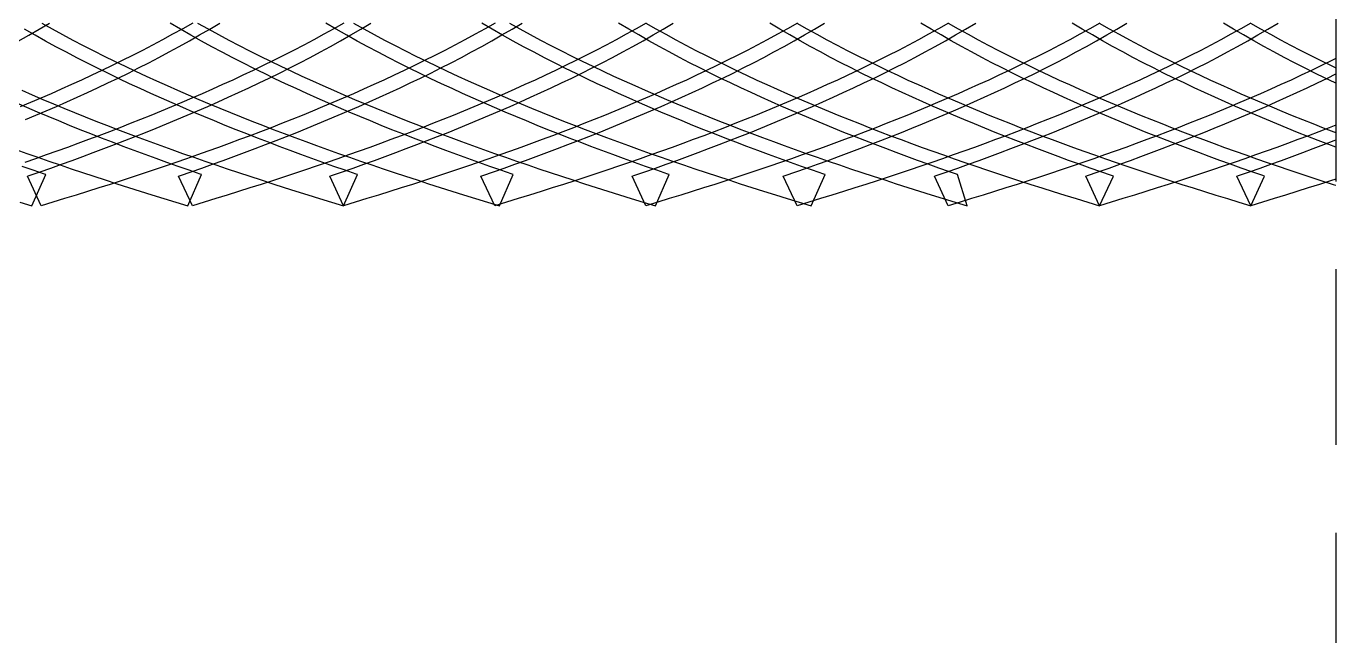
# Model space of a CAD drawing. Header units: metres. Extents: x -2 to 44.3, y -14 to 11.
# Drawn here: x 31.606 to 36.344, y -1.58 to 0.649 of the extents above; entities that cross this region are included whole.
import ezdxf

# ---------------------------------------------------------------- set-up
doc = ezdxf.new("R2010")
doc.units = ezdxf.units.M
doc.header["$LTSCALE"] = 0.05
doc.linetypes.add('DASHED', pattern=[19.05, 12.7, -6.35])
doc.layers.get('0').update_dxf_attribs({"linetype": 'DASHED'})
for name, color, linetype in [('back-layer3', 7, 'Continuous'), ('front-layer2', 7, 'Continuous'), ('front-layer3', 7, 'Continuous')]:
    doc.layers.add(name, color=color, linetype=linetype)

msp = doc.modelspace()

# ---------------------------------------------------------------- linework, layer by layer
msp.add_line((36.344, 9.2951), (36.344, -1.58))
at = {"layer": 'back-layer3', "color": 8}
for points in [[(31.5768, 0.5953), (31.6147, 0.6164), (31.6525, 0.6379), (31.6902, 0.6598)], [(32.208, 0.6605), (32.1718, 0.6399), (32.1355, 0.6197), (32.0991, 0.5999), (32.0627, 0.5805), (32.0262, 0.5615), (31.9896, 0.5428), (31.953, 0.5245), (31.9163, 0.5065), (31.8796, 0.4888), (31.8429, 0.4715), (31.8061, 0.4544), (31.7692, 0.4376), (31.7323, 0.421), (31.6954, 0.4047), (31.6584, 0.3886), (31.6213, 0.3728), (31.5842, 0.3572)], [(32.755, 0.6605), (32.7188, 0.6399), (32.6825, 0.6197), (32.6461, 0.5999), (32.6097, 0.5805), (32.5732, 0.5615), (32.5366, 0.5428), (32.5, 0.5245), (32.4633, 0.5065), (32.4266, 0.4888), (32.3899, 0.4715), (32.3531, 0.4544), (32.3162, 0.4376), (32.2793, 0.421), (32.2424, 0.4047), (32.2054, 0.3886), (32.1683, 0.3728), (32.1312, 0.3572), (32.094, 0.3418), (32.0567, 0.3266), (32.0193, 0.3116), (31.9819, 0.2967), (31.9443, 0.2821), (31.9066, 0.2676), (31.8688, 0.2532), (31.8309, 0.239), (31.7929, 0.2249), (31.7547, 0.211), (31.7163, 0.1972), (31.6778, 0.1835), (31.639, 0.1699), (31.6001, 0.1564)], [(31.6034, 0.3111), (31.6408, 0.3268), (31.6782, 0.3427), (31.7154, 0.3589), (31.7527, 0.3753), (31.7898, 0.392), (31.827, 0.409), (31.8641, 0.4262), (31.9012, 0.4437), (31.9382, 0.4616), (31.9752, 0.4797), (32.0122, 0.4982), (32.0491, 0.5171), (32.086, 0.5363), (32.1228, 0.5559), (32.1596, 0.5759), (32.1963, 0.5963), (32.233, 0.6172), (32.2695, 0.6385), (32.306, 0.6603)], [(33.302, 0.6605), (33.2658, 0.6399), (33.2295, 0.6197), (33.1931, 0.5999), (33.1567, 0.5805), (33.1202, 0.5615), (33.0836, 0.5428), (33.047, 0.5245), (33.0103, 0.5065), (32.9736, 0.4888), (32.9369, 0.4715), (32.9001, 0.4544), (32.8632, 0.4376), (32.8263, 0.421), (32.7894, 0.4047), (32.7524, 0.3886), (32.7153, 0.3728), (32.6782, 0.3572), (32.641, 0.3418), (32.6037, 0.3266), (32.5663, 0.3116), (32.5289, 0.2967), (32.4913, 0.2821), (32.4536, 0.2676), (32.4158, 0.2532), (32.3779, 0.239), (32.3399, 0.2249), (32.3017, 0.211), (32.2633, 0.1972), (32.2248, 0.1835), (32.186, 0.1699), (32.1471, 0.1564), (32.108, 0.143), (32.0687, 0.1297), (32.0291, 0.1165), (31.9893, 0.1033), (31.9492, 0.0902), (31.9089, 0.0772), (31.8682, 0.0642), (31.8273, 0.0513), (31.786, 0.0384), (31.7444, 0.0256), (31.7024, 0.0128), (31.66, 0), (31.61, 0.1069)], [(31.61, 0.1069), (31.6164, 0.1091), (31.6555, 0.1227), (31.6944, 0.1363), (31.7331, 0.1501), (31.7717, 0.164), (31.8101, 0.178), (31.8484, 0.1921), (31.8865, 0.2064), (31.9245, 0.2209), (31.9624, 0.2354), (32.0002, 0.2502), (32.0378, 0.2651), (32.0754, 0.2802), (32.113, 0.2955), (32.1504, 0.3111), (32.1878, 0.3268), (32.2252, 0.3427), (32.2624, 0.3589), (32.2997, 0.3753), (32.3368, 0.392), (32.374, 0.409), (32.4111, 0.4262), (32.4482, 0.4437), (32.4852, 0.4616), (32.5222, 0.4797), (32.5592, 0.4982), (32.5961, 0.5171), (32.633, 0.5363), (32.6698, 0.5559), (32.7066, 0.5759), (32.7433, 0.5963), (32.78, 0.6172), (32.8165, 0.6385), (32.853, 0.6603)], [(33.849, 0.6605), (33.8128, 0.6399), (33.7765, 0.6197), (33.7401, 0.5999), (33.7037, 0.5805), (33.6672, 0.5615), (33.6306, 0.5428), (33.594, 0.5245), (33.5573, 0.5065), (33.5206, 0.4888), (33.4839, 0.4715), (33.4471, 0.4544), (33.4102, 0.4376), (33.3733, 0.421), (33.3364, 0.4047), (33.2994, 0.3886), (33.2623, 0.3728), (33.2252, 0.3572), (33.188, 0.3418), (33.1507, 0.3266), (33.1133, 0.3116), (33.0759, 0.2967), (33.0383, 0.2821), (33.0006, 0.2676), (32.9628, 0.2532), (32.9249, 0.239), (32.8869, 0.2249), (32.8487, 0.211), (32.8103, 0.1972), (32.7718, 0.1835), (32.733, 0.1699), (32.6941, 0.1564), (32.655, 0.143), (32.6157, 0.1297), (32.5761, 0.1165), (32.5363, 0.1033), (32.4962, 0.0902), (32.4559, 0.0772), (32.4152, 0.0642), (32.3743, 0.0513), (32.333, 0.0384), (32.2914, 0.0256), (32.2494, 0.0128), (32.207, 0), (32.157, 0.1069)], [(32.157, 0.1069), (32.1634, 0.1091), (32.2025, 0.1227), (32.2414, 0.1363), (32.2801, 0.1501), (32.3187, 0.164), (32.3571, 0.178), (32.3954, 0.1921), (32.4335, 0.2064), (32.4715, 0.2209), (32.5094, 0.2354), (32.5472, 0.2502), (32.5848, 0.2651), (32.6224, 0.2802), (32.66, 0.2955), (32.6974, 0.3111), (32.7348, 0.3268), (32.7722, 0.3427), (32.8094, 0.3589), (32.8467, 0.3753), (32.8838, 0.392), (32.921, 0.409), (32.9581, 0.4262), (32.9952, 0.4437), (33.0322, 0.4616), (33.0692, 0.4797), (33.1062, 0.4982), (33.1431, 0.5171), (33.18, 0.5363), (33.2168, 0.5559), (33.2536, 0.5759), (33.2903, 0.5963), (33.327, 0.6172), (33.3635, 0.6385), (33.4, 0.6603)], [(34.396, 0.6605), (34.3598, 0.6399), (34.3235, 0.6197), (34.2871, 0.5999), (34.2507, 0.5805), (34.2142, 0.5615), (34.1776, 0.5428), (34.141, 0.5245), (34.1043, 0.5065), (34.0676, 0.4888), (34.0309, 0.4715), (33.9941, 0.4544), (33.9572, 0.4376), (33.9203, 0.421), (33.8834, 0.4047), (33.8464, 0.3886), (33.8093, 0.3728), (33.7722, 0.3572), (33.735, 0.3418), (33.6977, 0.3266), (33.6603, 0.3116), (33.6229, 0.2967), (33.5853, 0.2821), (33.5476, 0.2676), (33.5098, 0.2532), (33.4719, 0.239), (33.4339, 0.2249), (33.3957, 0.211), (33.3573, 0.1972), (33.3188, 0.1835), (33.28, 0.1699), (33.2411, 0.1564), (33.202, 0.143), (33.1627, 0.1297), (33.1231, 0.1165), (33.0833, 0.1033), (33.0432, 0.0902), (33.0029, 0.0772), (32.9622, 0.0642), (32.9213, 0.0513), (32.88, 0.0384), (32.8384, 0.0256), (32.7964, 0.0128), (32.754, 0), (32.704, 0.1069)], [(32.704, 0.1069), (32.7104, 0.1091), (32.7495, 0.1227), (32.7884, 0.1363), (32.8271, 0.1501), (32.8657, 0.164), (32.9041, 0.178), (32.9424, 0.1921), (32.9805, 0.2064), (33.0185, 0.2209), (33.0564, 0.2354), (33.0942, 0.2502), (33.1318, 0.2651), (33.1694, 0.2802), (33.207, 0.2955), (33.2444, 0.3111), (33.2818, 0.3268), (33.3192, 0.3427), (33.3564, 0.3589), (33.3937, 0.3753), (33.4308, 0.392), (33.468, 0.409), (33.5051, 0.4262), (33.5422, 0.4437), (33.5792, 0.4616), (33.6162, 0.4797), (33.6532, 0.4982), (33.6901, 0.5171), (33.727, 0.5363), (33.7638, 0.5559), (33.8006, 0.5759), (33.8373, 0.5963), (33.874, 0.6172), (33.9105, 0.6385), (33.947, 0.6603)], [(34.943, 0.6605), (34.9068, 0.6399), (34.8705, 0.6197), (34.8341, 0.5999), (34.7977, 0.5805), (34.7612, 0.5615), (34.7246, 0.5428), (34.688, 0.5245), (34.6513, 0.5065), (34.6146, 0.4888), (34.5779, 0.4715), (34.5411, 0.4544), (34.5042, 0.4376), (34.4673, 0.421), (34.4304, 0.4047), (34.3934, 0.3886), (34.3563, 0.3728), (34.3192, 0.3572), (34.282, 0.3418), (34.2447, 0.3266), (34.2073, 0.3116), (34.1699, 0.2967), (34.1323, 0.2821), (34.0946, 0.2676), (34.0568, 0.2532), (34.0189, 0.239), (33.9809, 0.2249), (33.9427, 0.211), (33.9043, 0.1972), (33.8658, 0.1835), (33.827, 0.1699), (33.7881, 0.1564), (33.749, 0.143), (33.7097, 0.1297), (33.6701, 0.1165), (33.6303, 0.1033), (33.5902, 0.0902), (33.5499, 0.0772), (33.5092, 0.0642), (33.4683, 0.0513), (33.427, 0.0384), (33.3854, 0.0256), (33.3434, 0.0128), (33.301, 0), (33.251, 0.1069)], [(33.251, 0.1069), (33.2574, 0.1091), (33.2965, 0.1227), (33.3354, 0.1363), (33.3741, 0.1501), (33.4127, 0.164), (33.4511, 0.178), (33.4894, 0.1921), (33.5275, 0.2064), (33.5655, 0.2209), (33.6034, 0.2354), (33.6412, 0.2502), (33.6788, 0.2651), (33.7164, 0.2802), (33.754, 0.2955), (33.7914, 0.3111), (33.8288, 0.3268), (33.8662, 0.3427), (33.9034, 0.3589), (33.9407, 0.3753), (33.9778, 0.392), (34.015, 0.409), (34.0521, 0.4262), (34.0892, 0.4437), (34.1262, 0.4616), (34.1632, 0.4797), (34.2002, 0.4982), (34.2371, 0.5171), (34.274, 0.5363), (34.3108, 0.5559), (34.3476, 0.5759), (34.3843, 0.5963), (34.421, 0.6172), (34.4575, 0.6385), (34.494, 0.6603)], [(35.49, 0.6605), (35.4538, 0.6399), (35.4175, 0.6197), (35.3811, 0.5999), (35.3447, 0.5805), (35.3082, 0.5615), (35.2716, 0.5428), (35.235, 0.5245), (35.1983, 0.5065), (35.1616, 0.4888), (35.1249, 0.4715), (35.0881, 0.4544), (35.0512, 0.4376), (35.0143, 0.421), (34.9774, 0.4047), (34.9404, 0.3886), (34.9033, 0.3728), (34.8662, 0.3572), (34.829, 0.3418), (34.7917, 0.3266), (34.7543, 0.3116), (34.7169, 0.2967), (34.6793, 0.2821), (34.6416, 0.2676), (34.6038, 0.2532), (34.5659, 0.239), (34.5279, 0.2249), (34.4897, 0.211), (34.4513, 0.1972), (34.4128, 0.1835), (34.374, 0.1699), (34.3351, 0.1564), (34.296, 0.143), (34.2567, 0.1297), (34.2171, 0.1165), (34.1773, 0.1033), (34.1372, 0.0902), (34.0969, 0.0772), (34.0562, 0.0642), (34.0153, 0.0513), (33.974, 0.0384), (33.9324, 0.0256), (33.8904, 0.0128), (33.848, 0), (33.798, 0.1069)], [(33.798, 0.1069), (33.8044, 0.1091), (33.8435, 0.1227), (33.8824, 0.1363), (33.9211, 0.1501), (33.9597, 0.164), (33.9981, 0.178), (34.0364, 0.1921), (34.0745, 0.2064), (34.1125, 0.2209), (34.1504, 0.2354), (34.1882, 0.2502), (34.2258, 0.2651), (34.2634, 0.2802), (34.301, 0.2955), (34.3384, 0.3111), (34.3758, 0.3268), (34.4132, 0.3427), (34.4504, 0.3589), (34.4877, 0.3753), (34.5248, 0.392), (34.562, 0.409), (34.5991, 0.4262), (34.6362, 0.4437), (34.6732, 0.4616), (34.7102, 0.4797), (34.7472, 0.4982), (34.7841, 0.5171), (34.821, 0.5363), (34.8578, 0.5559), (34.8946, 0.5759), (34.9313, 0.5963), (34.968, 0.6172), (35.0045, 0.6385), (35.041, 0.6603)], [(36.037, 0.6605), (36.0008, 0.6399), (35.9645, 0.6197), (35.9281, 0.5999), (35.8917, 0.5805), (35.8552, 0.5615), (35.8186, 0.5428), (35.782, 0.5245), (35.7453, 0.5065), (35.7086, 0.4888), (35.6719, 0.4715), (35.6351, 0.4544), (35.5982, 0.4376), (35.5613, 0.421), (35.5244, 0.4047), (35.4874, 0.3886), (35.4503, 0.3728), (35.4132, 0.3572), (35.376, 0.3418), (35.3387, 0.3266), (35.3013, 0.3116), (35.2639, 0.2967), (35.2263, 0.2821), (35.1886, 0.2676), (35.1508, 0.2532), (35.1129, 0.239), (35.0749, 0.2249), (35.0367, 0.211), (34.9983, 0.1972), (34.9598, 0.1835), (34.921, 0.1699), (34.8821, 0.1564), (34.843, 0.143), (34.8037, 0.1297), (34.7641, 0.1165), (34.7243, 0.1033), (34.6842, 0.0902), (34.6439, 0.0772), (34.6032, 0.0642), (34.5623, 0.0513), (34.521, 0.0384), (34.4794, 0.0256), (34.4374, 0.0128), (34.395, 0), (34.345, 0.1069)], [(34.345, 0.1069), (34.3514, 0.1091), (34.3905, 0.1227), (34.4294, 0.1363), (34.4681, 0.1501), (34.5067, 0.164), (34.5451, 0.178), (34.5834, 0.1921), (34.6215, 0.2064), (34.6595, 0.2209), (34.6974, 0.2354), (34.7352, 0.2502), (34.7728, 0.2651), (34.8104, 0.2802), (34.848, 0.2955), (34.8854, 0.3111), (34.9228, 0.3268), (34.9602, 0.3427), (34.9974, 0.3589), (35.0347, 0.3753), (35.0718, 0.392), (35.109, 0.409), (35.1461, 0.4262), (35.1832, 0.4437), (35.2202, 0.4616), (35.2572, 0.4797), (35.2942, 0.4982), (35.3311, 0.5171), (35.368, 0.5363), (35.4048, 0.5559), (35.4416, 0.5759), (35.4783, 0.5963), (35.515, 0.6172), (35.5515, 0.6385), (35.588, 0.6603)], [(34.892, 0.1069), (34.8984, 0.1091), (34.9375, 0.1227), (34.9764, 0.1363), (35.0151, 0.1501), (35.0537, 0.164), (35.0921, 0.178), (35.1304, 0.1921), (35.1685, 0.2064), (35.2065, 0.2209), (35.2444, 0.2354), (35.2822, 0.2502), (35.3198, 0.2651), (35.3574, 0.2802), (35.395, 0.2955), (35.4324, 0.3111), (35.4698, 0.3268), (35.5072, 0.3427), (35.5444, 0.3589), (35.5817, 0.3753), (35.6188, 0.392), (35.656, 0.409), (35.6931, 0.4262), (35.7302, 0.4437), (35.7672, 0.4616), (35.8042, 0.4797), (35.8412, 0.4982), (35.8781, 0.5171), (35.915, 0.5363), (35.9518, 0.5559), (35.9886, 0.5759), (36.0253, 0.5963), (36.062, 0.6172), (36.0985, 0.6385), (36.135, 0.6603)], [(36.344, 0.532), (36.329, 0.5245), (36.2923, 0.5065), (36.2556, 0.4888), (36.2189, 0.4715), (36.1821, 0.4544), (36.1452, 0.4376), (36.1083, 0.421), (36.0714, 0.4047), (36.0344, 0.3886), (35.9973, 0.3728), (35.9602, 0.3572), (35.923, 0.3418), (35.8857, 0.3266), (35.8483, 0.3116), (35.8109, 0.2967), (35.7733, 0.2821), (35.7356, 0.2676), (35.6978, 0.2532), (35.6599, 0.239), (35.6219, 0.2249), (35.5837, 0.211), (35.5453, 0.1972), (35.5068, 0.1835), (35.468, 0.1699), (35.4291, 0.1564), (35.39, 0.143), (35.3507, 0.1297), (35.3111, 0.1165), (35.2713, 0.1033), (35.2312, 0.0902), (35.1909, 0.0772), (35.1502, 0.0642), (35.1093, 0.0513), (35.068, 0.0384), (35.0264, 0.0256), (34.9844, 0.0128), (34.942, 0), (34.892, 0.1069)], [(35.439, 0.1069), (35.4454, 0.1091), (35.4845, 0.1227), (35.5234, 0.1363), (35.5621, 0.1501), (35.6007, 0.164), (35.6391, 0.178), (35.6774, 0.1921), (35.7155, 0.2064), (35.7535, 0.2209), (35.7914, 0.2354), (35.8292, 0.2502), (35.8668, 0.2651), (35.9044, 0.2802), (35.942, 0.2955), (35.9794, 0.3111), (36.0168, 0.3268), (36.0542, 0.3427), (36.0914, 0.3589), (36.1287, 0.3753), (36.1658, 0.392), (36.203, 0.409), (36.2401, 0.4262), (36.2772, 0.4437), (36.3142, 0.4616), (36.344, 0.4762)], [(36.344, 0.2913), (36.3203, 0.2821), (36.2826, 0.2676), (36.2448, 0.2532), (36.2069, 0.239), (36.1689, 0.2249), (36.1307, 0.211), (36.0923, 0.1972), (36.0538, 0.1835), (36.015, 0.1699), (35.9761, 0.1564), (35.937, 0.143), (35.8977, 0.1297), (35.8581, 0.1165), (35.8183, 0.1033), (35.7782, 0.0902), (35.7379, 0.0772), (35.6972, 0.0642), (35.6563, 0.0513), (35.615, 0.0384), (35.5734, 0.0256), (35.5314, 0.0128), (35.489, 0), (35.439, 0.1069)], [(35.986, 0.1069), (35.9924, 0.1091), (36.0315, 0.1227), (36.0704, 0.1363), (36.1091, 0.1501), (36.1477, 0.164), (36.1861, 0.178), (36.2244, 0.1921), (36.2625, 0.2064), (36.3005, 0.2209), (36.3384, 0.2354), (36.344, 0.2376)], [(36.344, 0.0963), (36.3252, 0.0902), (36.2849, 0.0772), (36.2442, 0.0642), (36.2033, 0.0513), (36.162, 0.0384), (36.1204, 0.0256), (36.0784, 0.0128), (36.036, 0), (35.986, 0.1069)]]:
    msp.add_lwpolyline(points, dxfattribs=at)
at = {"layer": 'front-layer2', "color": 3}
for points in [[(31.5893, 0.4174), (31.6274, 0.4008), (31.6657, 0.3845), (31.704, 0.3684), (31.7423, 0.3525), (31.7808, 0.3368), (31.8193, 0.3213), (31.858, 0.306), (31.8967, 0.2909), (31.9356, 0.2759), (31.9745, 0.2611), (32.0136, 0.2465), (32.0529, 0.232), (32.0923, 0.2176), (32.1319, 0.2034), (32.1716, 0.1892), (32.2115, 0.1752), (32.2517, 0.1613), (32.292, 0.1475), (32.3326, 0.1338), (32.3734, 0.1201), (32.4144, 0.1065), (32.4558, 0.0931), (32.4974, 0.0796), (32.5393, 0.0662), (32.5815, 0.0529), (32.6241, 0.0396), (32.667, 0.0264), (32.7104, 0.0132), (32.7541, 0), (32.8041, 0.1124), (32.7994, 0.114), (32.7591, 0.128), (32.7189, 0.1421), (32.679, 0.1563), (32.6393, 0.1706), (32.5997, 0.1851), (32.5602, 0.1996), (32.5209, 0.2144), (32.4817, 0.2292), (32.4426, 0.2443), (32.4037, 0.2595), (32.3648, 0.2749), (32.326, 0.2905), (32.2873, 0.3063), (32.2487, 0.3222), (32.2102, 0.3385), (32.1717, 0.3549), (32.1332, 0.3716), (32.0948, 0.3885), (32.0565, 0.4057), (32.0182, 0.4232), (31.9799, 0.441), (31.9417, 0.459), (31.9035, 0.4774), (31.8654, 0.4962), (31.8273, 0.5152), (31.7892, 0.5347), (31.7512, 0.5545), (31.7132, 0.5747), (31.6753, 0.5953), (31.6374, 0.6164), (31.5996, 0.6379)], [(31.6619, 0.6599), (31.6994, 0.6391), (31.7369, 0.6187), (31.7745, 0.5987), (31.8121, 0.5791), (31.8498, 0.5598), (31.8876, 0.541), (31.9254, 0.5224), (31.9633, 0.5042), (32.0012, 0.4862), (32.0391, 0.4686), (32.0771, 0.4513), (32.1152, 0.4342), (32.1533, 0.4174), (32.1914, 0.4008), (32.2297, 0.3845), (32.268, 0.3684), (32.3063, 0.3525), (32.3448, 0.3368), (32.3833, 0.3213), (32.422, 0.306), (32.4607, 0.2909), (32.4996, 0.2759), (32.5385, 0.2611), (32.5776, 0.2465), (32.6169, 0.232), (32.6563, 0.2176), (32.6959, 0.2034), (32.7356, 0.1892), (32.7755, 0.1752), (32.8157, 0.1613), (32.856, 0.1475), (32.8966, 0.1338), (32.9374, 0.1201), (32.9784, 0.1065), (33.0198, 0.0931), (33.0614, 0.0796), (33.1033, 0.0662), (33.1455, 0.0529), (33.1881, 0.0396), (33.231, 0.0264), (33.2744, 0.0132), (33.3181, 0), (33.3681, 0.1124), (33.3634, 0.114), (33.3231, 0.128), (33.2829, 0.1421), (33.243, 0.1563), (33.2033, 0.1706), (33.1637, 0.1851), (33.1242, 0.1996), (33.0849, 0.2144), (33.0457, 0.2292), (33.0066, 0.2443), (32.9677, 0.2595), (32.9288, 0.2749), (32.89, 0.2905), (32.8513, 0.3063), (32.8127, 0.3222), (32.7742, 0.3385), (32.7357, 0.3549), (32.6972, 0.3716), (32.6588, 0.3885), (32.6205, 0.4057), (32.5822, 0.4232), (32.5439, 0.441), (32.5057, 0.459), (32.4675, 0.4774), (32.4294, 0.4962), (32.3913, 0.5152), (32.3532, 0.5347), (32.3152, 0.5545), (32.2772, 0.5747), (32.2393, 0.5953), (32.2014, 0.6164), (32.1636, 0.6379), (32.1259, 0.6598)], [(32.2259, 0.6599), (32.2634, 0.6391), (32.3009, 0.6187), (32.3385, 0.5987), (32.3761, 0.5791), (32.4138, 0.5598), (32.4516, 0.541), (32.4894, 0.5224), (32.5273, 0.5042), (32.5652, 0.4862), (32.6031, 0.4686), (32.6411, 0.4513), (32.6792, 0.4342), (32.7173, 0.4174), (32.7554, 0.4008), (32.7937, 0.3845), (32.832, 0.3684), (32.8703, 0.3525), (32.9088, 0.3368), (32.9473, 0.3213), (32.986, 0.306), (33.0247, 0.2909), (33.0636, 0.2759), (33.1025, 0.2611), (33.1416, 0.2465), (33.1809, 0.232), (33.2203, 0.2176), (33.2599, 0.2034), (33.2996, 0.1892), (33.3395, 0.1752), (33.3797, 0.1613), (33.42, 0.1475), (33.4606, 0.1338), (33.5014, 0.1201), (33.5424, 0.1065), (33.5838, 0.0931), (33.6254, 0.0796), (33.6673, 0.0662), (33.7095, 0.0529), (33.7521, 0.0396), (33.795, 0.0264), (33.8384, 0.0132), (33.8821, 0), (33.9321, 0.1124), (33.9274, 0.114), (33.8871, 0.128), (33.8469, 0.1421), (33.807, 0.1563), (33.7673, 0.1706), (33.7277, 0.1851), (33.6882, 0.1996), (33.6489, 0.2144), (33.6097, 0.2292), (33.5706, 0.2443), (33.5317, 0.2595), (33.4928, 0.2749), (33.454, 0.2905), (33.4153, 0.3063), (33.3767, 0.3222), (33.3382, 0.3385), (33.2997, 0.3549), (33.2612, 0.3716), (33.2228, 0.3885), (33.1845, 0.4057), (33.1462, 0.4232), (33.1079, 0.441), (33.0697, 0.459), (33.0315, 0.4774), (32.9934, 0.4962), (32.9553, 0.5152), (32.9172, 0.5347), (32.8792, 0.5545), (32.8412, 0.5747), (32.8033, 0.5953), (32.7654, 0.6164), (32.7276, 0.6379), (32.6899, 0.6598)], [(32.7899, 0.6599), (32.8274, 0.6391), (32.8649, 0.6187), (32.9025, 0.5987), (32.9401, 0.5791), (32.9778, 0.5598), (33.0156, 0.541), (33.0534, 0.5224), (33.0913, 0.5042), (33.1292, 0.4862), (33.1671, 0.4686), (33.2051, 0.4513), (33.2432, 0.4342), (33.2813, 0.4174), (33.3194, 0.4008), (33.3577, 0.3845), (33.396, 0.3684), (33.4343, 0.3525), (33.4728, 0.3368), (33.5113, 0.3213), (33.55, 0.306), (33.5887, 0.2909), (33.6276, 0.2759), (33.6665, 0.2611), (33.7056, 0.2465), (33.7449, 0.232), (33.7843, 0.2176), (33.8239, 0.2034), (33.8636, 0.1892), (33.9035, 0.1752), (33.9437, 0.1613), (33.984, 0.1475), (34.0246, 0.1338), (34.0654, 0.1201), (34.1064, 0.1065), (34.1478, 0.0931), (34.1894, 0.0796), (34.2313, 0.0662), (34.2735, 0.0529), (34.3161, 0.0396), (34.359, 0.0264), (34.4024, 0.0132), (34.4461, 0), (34.4961, 0.1124), (34.4914, 0.114), (34.4511, 0.128), (34.4109, 0.1421), (34.371, 0.1563), (34.3313, 0.1706), (34.2917, 0.1851), (34.2522, 0.1996), (34.2129, 0.2144), (34.1737, 0.2292), (34.1346, 0.2443), (34.0957, 0.2595), (34.0568, 0.2749), (34.018, 0.2905), (33.9793, 0.3063), (33.9407, 0.3222), (33.9022, 0.3385), (33.8637, 0.3549), (33.8252, 0.3716), (33.7868, 0.3885), (33.7485, 0.4057), (33.7102, 0.4232), (33.6719, 0.441), (33.6337, 0.459), (33.5955, 0.4774), (33.5574, 0.4962), (33.5193, 0.5152), (33.4812, 0.5347), (33.4432, 0.5545), (33.4052, 0.5747), (33.3673, 0.5953), (33.3294, 0.6164), (33.2916, 0.6379), (33.2539, 0.6598)], [(33.3539, 0.6599), (33.3914, 0.6391), (33.4289, 0.6187), (33.4665, 0.5987), (33.5041, 0.5791), (33.5418, 0.5598), (33.5796, 0.541), (33.6174, 0.5224), (33.6553, 0.5042), (33.6932, 0.4862), (33.7311, 0.4686), (33.7691, 0.4513), (33.8072, 0.4342), (33.8453, 0.4174), (33.8834, 0.4008), (33.9217, 0.3845), (33.96, 0.3684), (33.9983, 0.3525), (34.0368, 0.3368), (34.0753, 0.3213), (34.114, 0.306), (34.1527, 0.2909), (34.1916, 0.2759), (34.2305, 0.2611), (34.2696, 0.2465), (34.3089, 0.232), (34.3483, 0.2176), (34.3879, 0.2034), (34.4276, 0.1892), (34.4675, 0.1752), (34.5077, 0.1613), (34.548, 0.1475), (34.5886, 0.1338), (34.6294, 0.1201), (34.6704, 0.1065), (34.7118, 0.0931), (34.7534, 0.0796), (34.7953, 0.0662), (34.8375, 0.0529), (34.8801, 0.0396), (34.923, 0.0264), (34.9664, 0.0132), (35.0101, 0), (34.9751, 0.1128), (34.9466, 0.1227), (34.9077, 0.1363), (34.869, 0.1501), (34.8304, 0.164), (34.792, 0.178), (34.7538, 0.1921), (34.7156, 0.2064), (34.6776, 0.2209), (34.6397, 0.2354), (34.602, 0.2502), (34.5643, 0.2651), (34.5267, 0.2802), (34.4891, 0.2955), (34.4517, 0.3111), (34.4143, 0.3268), (34.377, 0.3427), (34.3397, 0.3589), (34.3025, 0.3753), (34.2653, 0.392), (34.2281, 0.409), (34.191, 0.4262), (34.154, 0.4437), (34.1169, 0.4616), (34.0799, 0.4797), (34.043, 0.4982), (34.006, 0.5171), (33.9691, 0.5363), (33.9323, 0.5559), (33.8955, 0.5759), (33.8588, 0.5963), (33.8221, 0.6172), (33.7856, 0.6385), (33.7491, 0.6603)], [(31.5679, 0.2034), (31.6076, 0.1892), (31.6475, 0.1752), (31.6877, 0.1613), (31.728, 0.1475), (31.7686, 0.1338), (31.8094, 0.1201), (31.8504, 0.1065), (31.8918, 0.0931), (31.9334, 0.0796), (31.9753, 0.0662), (32.0175, 0.0529), (32.0601, 0.0396), (32.103, 0.0264), (32.1464, 0.0132), (32.1901, 0), (32.2401, 0.1124), (32.2354, 0.114), (32.1951, 0.128), (32.1549, 0.1421), (32.115, 0.1563), (32.0753, 0.1706), (32.0357, 0.1851), (31.9962, 0.1996), (31.9569, 0.2144), (31.9177, 0.2292), (31.8786, 0.2443), (31.8397, 0.2595), (31.8008, 0.2749), (31.762, 0.2905), (31.7233, 0.3063), (31.6847, 0.3222), (31.6462, 0.3385), (31.6077, 0.3549), (31.5692, 0.3716)], [(31.5824, 0.0132), (31.6261, 0), (31.6761, 0.1124), (31.6714, 0.114), (31.6311, 0.128), (31.5909, 0.1421)]]:
    msp.add_lwpolyline(points, dxfattribs=at)
at = {"layer": 'front-layer3', "color": 8}
for points in [[(33.8471, 0.6605), (33.8833, 0.6399), (33.9196, 0.6197), (33.956, 0.5999), (33.9924, 0.5805), (34.029, 0.5615), (34.0655, 0.5428), (34.1021, 0.5245), (34.1388, 0.5065), (34.1755, 0.4888), (34.2122, 0.4715), (34.249, 0.4544), (34.2859, 0.4376), (34.3228, 0.421), (34.3597, 0.4047), (34.3967, 0.3886), (34.4338, 0.3728), (34.4709, 0.3572), (34.5081, 0.3418), (34.5454, 0.3266), (34.5828, 0.3116), (34.6203, 0.2967), (34.6578, 0.2821), (34.6955, 0.2676), (34.7333, 0.2532), (34.7712, 0.239), (34.8093, 0.2249), (34.8475, 0.211), (34.8858, 0.1972), (34.9244, 0.1835), (34.9631, 0.1699), (35.002, 0.1564), (35.0411, 0.143), (35.0804, 0.1297), (35.12, 0.1165), (35.1598, 0.1033), (35.1999, 0.0902), (35.2402, 0.0772), (35.2809, 0.0642), (35.3218, 0.0513), (35.3631, 0.0384), (35.4047, 0.0256), (35.4467, 0.0128), (35.4891, 0), (35.5391, 0.1069), (35.5327, 0.1091), (35.4936, 0.1227), (35.4547, 0.1363), (35.416, 0.1501), (35.3774, 0.164), (35.339, 0.178), (35.3008, 0.1921), (35.2626, 0.2064), (35.2246, 0.2209), (35.1867, 0.2354), (35.149, 0.2502), (35.1113, 0.2651), (35.0737, 0.2802), (35.0361, 0.2955), (34.9987, 0.3111), (34.9613, 0.3268), (34.924, 0.3427), (34.8867, 0.3589), (34.8495, 0.3753), (34.8123, 0.392), (34.7751, 0.409), (34.738, 0.4262), (34.701, 0.4437), (34.6639, 0.4616), (34.6269, 0.4797), (34.59, 0.4982), (34.553, 0.5171), (34.5161, 0.5363), (34.4793, 0.5559), (34.4425, 0.5759), (34.4058, 0.5963), (34.3691, 0.6172), (34.3326, 0.6385), (34.2961, 0.6603)], [(34.3941, 0.6605), (34.4303, 0.6399), (34.4666, 0.6197), (34.503, 0.5999), (34.5394, 0.5805), (34.576, 0.5615), (34.6125, 0.5428), (34.6491, 0.5245), (34.6858, 0.5065), (34.7225, 0.4888), (34.7592, 0.4715), (34.796, 0.4544), (34.8329, 0.4376), (34.8698, 0.421), (34.9067, 0.4047), (34.9437, 0.3886), (34.9808, 0.3728), (35.0179, 0.3572), (35.0551, 0.3418), (35.0924, 0.3266), (35.1298, 0.3116), (35.1673, 0.2967), (35.2048, 0.2821), (35.2425, 0.2676), (35.2803, 0.2532), (35.3182, 0.239), (35.3563, 0.2249), (35.3945, 0.211), (35.4328, 0.1972), (35.4714, 0.1835), (35.5101, 0.1699), (35.549, 0.1564), (35.5881, 0.143), (35.6274, 0.1297), (35.667, 0.1165), (35.7068, 0.1033), (35.7469, 0.0902), (35.7872, 0.0772), (35.8279, 0.0642), (35.8688, 0.0513), (35.9101, 0.0384), (35.9517, 0.0256), (35.9937, 0.0128), (36.0361, 0), (36.0861, 0.1069), (36.0797, 0.1091), (36.0406, 0.1227), (36.0017, 0.1363), (35.963, 0.1501), (35.9244, 0.164), (35.886, 0.178), (35.8478, 0.1921), (35.8096, 0.2064), (35.7716, 0.2209), (35.7337, 0.2354), (35.696, 0.2502), (35.6583, 0.2651), (35.6207, 0.2802), (35.5831, 0.2955), (35.5457, 0.3111), (35.5083, 0.3268), (35.471, 0.3427), (35.4337, 0.3589), (35.3965, 0.3753), (35.3593, 0.392), (35.3221, 0.409), (35.285, 0.4262), (35.248, 0.4437), (35.2109, 0.4616), (35.1739, 0.4797), (35.137, 0.4982), (35.1, 0.5171), (35.0631, 0.5363), (35.0263, 0.5559), (34.9895, 0.5759), (34.9528, 0.5963), (34.9161, 0.6172), (34.8796, 0.6385), (34.8431, 0.6603)], [(34.9411, 0.6605), (34.9773, 0.6399), (35.0136, 0.6197), (35.05, 0.5999), (35.0864, 0.5805), (35.123, 0.5615), (35.1595, 0.5428), (35.1961, 0.5245), (35.2328, 0.5065), (35.2695, 0.4888), (35.3062, 0.4715), (35.343, 0.4544), (35.3799, 0.4376), (35.4168, 0.421), (35.4537, 0.4047), (35.4907, 0.3886), (35.5278, 0.3728), (35.5649, 0.3572), (35.6021, 0.3418), (35.6394, 0.3266), (35.6768, 0.3116), (35.7143, 0.2967), (35.7518, 0.2821), (35.7895, 0.2676), (35.8273, 0.2532), (35.8652, 0.239), (35.9033, 0.2249), (35.9415, 0.211), (35.9798, 0.1972), (36.0184, 0.1835), (36.0571, 0.1699), (36.096, 0.1564), (36.1351, 0.143), (36.1744, 0.1297), (36.214, 0.1165), (36.2538, 0.1033), (36.2939, 0.0902), (36.3342, 0.0772), (36.344, 0.0741)], [(36.344, 0.2112), (36.3186, 0.2209), (36.2807, 0.2354), (36.243, 0.2502), (36.2053, 0.2651), (36.1677, 0.2802), (36.1301, 0.2955), (36.0927, 0.3111), (36.0553, 0.3268), (36.018, 0.3427), (35.9807, 0.3589), (35.9435, 0.3753), (35.9063, 0.392), (35.8691, 0.409), (35.832, 0.4262), (35.795, 0.4437), (35.7579, 0.4616), (35.7209, 0.4797), (35.684, 0.4982), (35.647, 0.5171), (35.6101, 0.5363), (35.5733, 0.5559), (35.5365, 0.5759), (35.4998, 0.5963), (35.4631, 0.6172), (35.4266, 0.6385), (35.3901, 0.6603)], [(35.4881, 0.6605), (35.5243, 0.6399), (35.5606, 0.6197), (35.597, 0.5999), (35.6334, 0.5805), (35.67, 0.5615), (35.7065, 0.5428), (35.7431, 0.5245), (35.7798, 0.5065), (35.8165, 0.4888), (35.8532, 0.4715), (35.89, 0.4544), (35.9269, 0.4376), (35.9638, 0.421), (36.0007, 0.4047), (36.0377, 0.3886), (36.0748, 0.3728), (36.1119, 0.3572), (36.1491, 0.3418), (36.1864, 0.3266), (36.2238, 0.3116), (36.2613, 0.2967), (36.2988, 0.2821), (36.3365, 0.2676), (36.344, 0.2647)], [(36.344, 0.4428), (36.342, 0.4437), (36.3049, 0.4616), (36.2679, 0.4797), (36.231, 0.4982), (36.194, 0.5171), (36.1571, 0.5363), (36.1203, 0.5559), (36.0835, 0.5759), (36.0468, 0.5963), (36.0101, 0.6172), (35.9736, 0.6385), (35.9371, 0.6603)], [(36.0351, 0.6605), (36.0713, 0.6399), (36.1076, 0.6197), (36.144, 0.5999), (36.1804, 0.5805), (36.217, 0.5615), (36.2535, 0.5428), (36.2901, 0.5245), (36.3268, 0.5065), (36.344, 0.4982)]]:
    msp.add_lwpolyline(points, dxfattribs=at)

doc.saveas('drawing.dxf')
